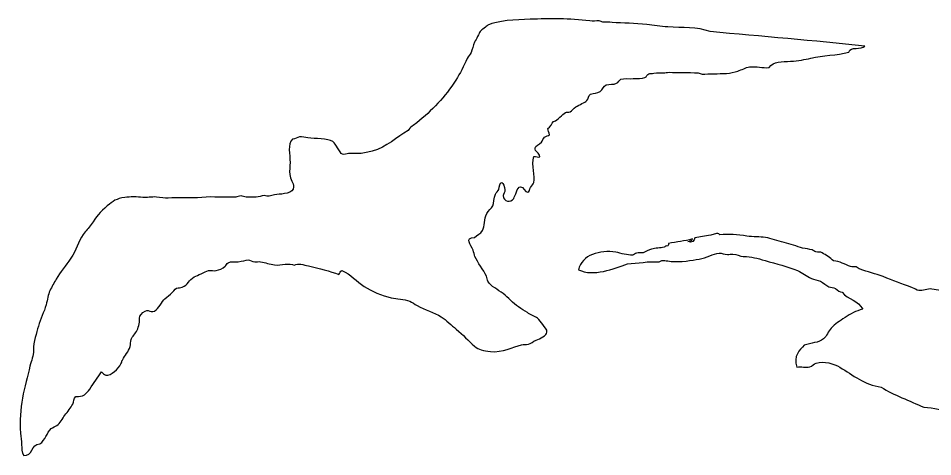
# Model space of a CAD drawing. Header units: centimetres. Extents: x -64 to 65, y -66 to 66.
# Drawn here: x 20.23 to 31.03, y 54.76 to 59.94 of the extents above; entities that cross this region are included whole.
import ezdxf

# ---------------------------------------------------------------- set-up
doc = ezdxf.new("R2010")
doc.units = ezdxf.units.CM
doc.header["$MEASUREMENT"] = 0
doc.layers.add('Layer 1', color=7, linetype='Continuous')

msp = doc.modelspace()

# ---------------------------------------------------------------- linework, layer by layer
at = {"layer": 'Layer 1'}
for points, knots in [([(30.22997, 59.60933), (30.191, 59.56104), (30.05685, 59.60883), (30.03979, 59.53837), (30.03979, 59.53837), (29.90004, 59.49926), (29.73356, 59.50284), (29.59323, 59.46736), (29.59323, 59.46736), (29.52042, 59.44897), (29.44734, 59.43648), (29.35341, 59.42979), (29.35341, 59.42979), (29.2516, 59.42259), (29.14862, 59.43286), (29.10116, 59.3546), (29.10116, 59.3546), (29.02147, 59.34965), (28.95228, 59.37455), (28.86968, 59.36293), (28.86968, 59.36293), (28.82012, 59.35602), (28.78007, 59.33025), (28.72908, 59.31284), (28.72908, 59.31284), (28.64603, 59.28456), (28.54855, 59.28257), (28.44785, 59.28363), (28.44785, 59.28363), (28.4012, 59.28408), (28.35212, 59.27556), (28.30725, 59.27945), (28.30725, 59.27945), (28.29233, 59.28072), (28.27727, 59.29077), (28.26177, 59.29199), (28.26177, 59.29199), (28.14281, 59.30093), (28.02484, 59.29715), (27.91858, 59.30032), (27.91858, 59.30032), (27.89524, 59.30098), (27.87241, 59.29132), (27.84831, 59.29199), (27.84831, 59.29199), (27.80195, 59.29318), (27.7838, 59.2971), (27.73663, 59.28781), (27.73663, 59.28781), (27.71784, 59.28413), (27.6903, 59.28818), (27.67874, 59.28363), (27.67874, 59.28363), (27.65874, 59.27567), (27.65265, 59.24611), (27.63326, 59.23767), (27.63326, 59.23767), (27.59786, 59.22227), (27.53806, 59.22897), (27.49271, 59.22513), (27.49271, 59.22513), (27.44794, 59.2214), (27.38846, 59.23182), (27.34788, 59.2168), (27.34788, 59.2168), (27.32917, 59.20987), (27.31594, 59.18016), (27.2983, 59.17089), (27.2983, 59.17089), (27.26033, 59.15083), (27.21334, 59.16274), (27.17426, 59.14996), (27.17426, 59.14996), (27.14412, 59.14012), (27.13066, 59.09101), (27.10393, 59.07482), (27.10393, 59.07482), (27.06797, 59.05291), (27.03583, 59.05072), (26.98815, 59.04143), (26.98815, 59.04143), (26.96447, 59.0237), (26.96659, 58.98735), (26.94685, 58.96624), (26.94685, 58.96624), (26.92134, 58.93912), (26.86073, 58.9206), (26.81453, 58.8911), (26.81453, 58.8911), (26.7913, 58.87626), (26.76741, 58.84107), (26.74833, 58.8326), (26.74833, 58.8326), (26.73089, 58.82485), (26.7092, 58.83056), (26.69457, 58.82427), (26.69457, 58.82427), (26.65025, 58.80493), (26.61112, 58.73212), (26.55402, 58.71987), (26.55402, 58.71987), (26.53177, 58.69077), (26.51722, 58.65396), (26.48372, 58.63634), (26.48372, 58.63634), (26.48581, 58.60647), (26.50534, 58.59414), (26.50436, 58.5612), (26.50436, 58.5612), (26.49314, 58.55115), (26.4634, 58.54585), (26.44647, 58.53194), (26.44647, 58.53194), (26.4347, 58.52228), (26.42218, 58.48916), (26.40924, 58.47349), (26.40924, 58.47349), (26.38535, 58.44454), (26.33852, 58.43065), (26.33484, 58.40666), (26.33484, 58.40666), (26.32767, 58.36041), (26.38844, 58.353), (26.39268, 58.30231), (26.39268, 58.30231), (26.36831, 58.28882), (26.34939, 58.31321), (26.31825, 58.30649), (26.31825, 58.30649), (26.29134, 58.19555), (26.34103, 58.07514), (26.31825, 57.99743), (26.31825, 57.99743), (26.31116, 57.97322), (26.29716, 57.96639), (26.28102, 57.93893), (26.28102, 57.93893), (26.26776, 57.91626), (26.2711, 57.88929), (26.24795, 57.88466), (26.24795, 57.88466), (26.20842, 57.87675), (26.20456, 57.95001), (26.16119, 57.94734), (26.16119, 57.94734), (26.12267, 57.94493), (26.10147, 57.83574), (26.08258, 57.80949), (26.08258, 57.80949), (26.04453, 57.75671), (25.96362, 57.77065), (25.95854, 57.84288), (25.95854, 57.84288), (25.95743, 57.85865), (25.97889, 57.89077), (25.9792, 57.90971), (25.9792, 57.90971), (25.97981, 57.94376), (25.95539, 57.99641), (25.94197, 57.99742), (25.94197, 57.99742), (25.9125, 57.99962), (25.91895, 57.94749), (25.9048, 57.91389), (25.9048, 57.91389), (25.89784, 57.89746), (25.87757, 57.88214), (25.86755, 57.85962), (25.86755, 57.85962), (25.84723, 57.8139), (25.84771, 57.75307), (25.8345, 57.7218), (25.8345, 57.7218), (25.82109, 57.69), (25.78468, 57.66727), (25.7642, 57.62991), (25.7642, 57.62991), (25.73097, 57.56927), (25.74081, 57.48177), (25.71454, 57.42944), (25.71454, 57.42944), (25.69568, 57.39166), (25.6453, 57.38023), (25.6195, 57.35012), (25.6195, 57.35012), (25.49573, 57.34668), (25.57822, 57.2618), (25.60294, 57.19973), (25.60294, 57.19973), (25.61178, 57.17748), (25.61733, 57.13856), (25.62358, 57.12459), (25.62358, 57.12459), (25.65811, 57.04752), (25.72285, 56.97092), (25.76008, 56.89067), (25.76008, 56.89067), (25.76868, 56.87218), (25.76738, 56.84897), (25.77662, 56.83225), (25.77662, 56.83225), (25.81313, 56.76573), (25.8955, 56.7348), (25.95855, 56.68609), (25.95855, 56.68609), (26.01864, 56.63963), (26.07132, 56.57272), (26.1405, 56.52742), (26.1405, 56.52742), (26.17468, 56.50501), (26.20974, 56.48337), (26.24385, 56.46059), (26.24385, 56.46059), (26.28362, 56.43405), (26.33026, 56.42154), (26.36373, 56.39376), (26.36373, 56.39376), (26.38328, 56.37757), (26.40289, 56.34772), (26.42583, 56.31862), (26.42583, 56.31862), (26.44697, 56.29163), (26.47859, 56.25954), (26.47541, 56.23091), (26.47541, 56.23091), (26.47102, 56.1912), (26.39651, 56.15402), (26.34719, 56.13487), (26.34719, 56.13487), (26.31171, 56.12109), (26.28403, 56.09476), (26.25623, 56.08894), (26.25623, 56.08894), (26.22607, 56.08264), (26.20016, 56.08762), (26.17352, 56.08061), (26.17352, 56.08061), (26.07629, 56.05495), (25.94815, 55.98658), (25.80966, 56.00123), (25.80966, 56.00123), (25.72264, 56.01046), (25.66753, 56.02062), (25.61948, 56.06391), (25.61948, 56.06391), (25.54733, 56.12889), (25.48391, 56.19911), (25.4044, 56.26433), (25.4044, 56.26433), (25.34479, 56.31333), (25.28838, 56.37252), (25.22663, 56.41054), (25.22663, 56.41054), (25.14397, 56.46139), (25.0328, 56.49682), (24.9413, 56.54418), (24.9413, 56.54418), (24.91132, 56.55966), (24.88373, 56.58268), (24.85446, 56.59429), (24.85446, 56.59429), (24.7817, 56.62316), (24.70359, 56.61977), (24.63531, 56.63601), (24.63531, 56.63601), (24.52892, 56.66138), (24.40002, 56.71417), (24.31694, 56.7697), (24.31694, 56.7697), (24.22801, 56.82907), (24.15673, 56.91234), (24.0523, 56.95766), (24.0523, 56.95766), (24.02764, 56.9547), (24.03193, 56.9225), (24.0151, 56.91168), (24.0151, 56.91168), (23.91556, 56.9488), (23.77901, 56.9855), (23.65953, 57.01193), (23.65953, 57.01193), (23.59767, 57.02556), (23.53637, 57.05037), (23.48991, 57.02026), (23.48991, 57.02026), (23.43707, 57.05339), (23.3346, 57.01642), (23.25843, 57.02444), (23.25843, 57.02444), (23.20147, 57.03037), (23.14754, 57.05532), (23.09301, 57.06201), (23.09301, 57.06201), (23.07002, 57.06484), (23.04523, 57.05981), (23.02274, 57.06201), (23.02274, 57.06201), (22.9943, 57.06479), (22.96929, 57.08095), (22.94413, 57.08289), (22.94413, 57.08289), (22.91762, 57.08493), (22.87388, 57.06535), (22.82835, 57.06201), (22.82835, 57.06201), (22.78194, 57.0586), (22.74218, 57.07138), (22.70844, 57.04947), (22.70844, 57.04947), (22.69368, 57.03992), (22.68534, 57.01629), (22.67537, 57.00772), (22.67537, 57.00772), (22.64539, 56.98179), (22.59893, 56.96393), (22.56787, 56.95763), (22.56787, 56.95763), (22.53974, 56.95181), (22.51196, 56.96311), (22.47691, 56.95763), (22.47691, 56.95763), (22.45418, 56.95401), (22.41841, 56.93329), (22.39007, 56.92001), (22.39007, 56.92001), (22.36152, 56.90662), (22.32885, 56.89453), (22.30736, 56.88247), (22.30736, 56.88247), (22.24931, 56.84966), (22.23023, 56.78574), (22.16681, 56.76134), (22.16681, 56.76134), (22.14652, 56.75353), (22.12334, 56.75809), (22.10058, 56.74883), (22.10058, 56.74883), (22.07851, 56.73975), (22.05378, 56.70345), (22.02615, 56.67782), (22.02615, 56.67782), (22.00123, 56.65475), (21.96223, 56.62871), (21.94754, 56.61099), (21.94754, 56.61099), (21.9119, 56.56786), (21.87737, 56.48235), (21.81935, 56.47319), (21.81935, 56.47319), (21.79506, 56.46933), (21.76979, 56.48774), (21.74913, 56.4857), (21.74913, 56.4857), (21.72561, 56.4834), (21.67518, 56.44342), (21.66639, 56.41892), (21.66639, 56.41892), (21.65663, 56.39175), (21.6647, 56.35224), (21.65811, 56.32703), (21.65811, 56.32703), (21.65205, 56.30369), (21.64459, 56.27358), (21.63334, 56.25184), (21.63334, 56.25184), (21.61265, 56.21191), (21.57579, 56.17786), (21.56301, 56.14325), (21.56301, 56.14325), (21.55311, 56.11661), (21.55838, 56.08536), (21.5506, 56.05977), (21.5506, 56.05977), (21.53308, 56.00214), (21.49009, 55.95531), (21.45964, 55.90102), (21.45964, 55.90102), (21.45168, 55.88684), (21.45054, 55.86866), (21.44305, 55.85509), (21.44305, 55.85509), (21.41297, 55.80024), (21.32642, 55.71005), (21.26528, 55.72148), (21.26528, 55.72148), (21.23501, 55.72712), (21.2376, 55.74804), (21.21152, 55.7632), (21.21152, 55.7632), (21.17239, 55.69692), (21.12122, 55.62731), (21.07507, 55.55854), (21.07507, 55.55854), (21.03784, 55.50311), (20.9949, 55.45964), (20.90965, 55.47088), (20.90965, 55.47088), (20.88499, 55.44683), (20.88756, 55.40854), (20.87248, 55.37899), (20.87248, 55.37899), (20.85182, 55.33859), (20.81234, 55.29144), (20.78152, 55.24953), (20.78152, 55.24953), (20.74982, 55.20643), (20.72159, 55.15555), (20.68635, 55.12843), (20.68635, 55.12843), (20.66637, 55.113), (20.63886, 55.10729), (20.62023, 55.09086), (20.62023, 55.09086), (20.56422, 55.04136), (20.55064, 54.95156), (20.48378, 54.91126), (20.48378, 54.91126), (20.37869, 54.91015), (20.40059, 54.75867), (20.29357, 54.77346), (20.29357, 54.77346), (20.2656, 54.80905), (20.27142, 54.85908), (20.26875, 54.89874), (20.26875, 54.89874), (20.26563, 54.94626), (20.26042, 54.99201), (20.25639, 55.03654), (20.25639, 55.03654), (20.22991, 55.32803), (20.30732, 55.58902), (20.36802, 55.83003), (20.36802, 55.83003), (20.38561, 55.89991), (20.40898, 55.94571), (20.40937, 56.01794), (20.40937, 56.01794), (20.4099, 56.12065), (20.44467, 56.21709), (20.46723, 56.30197), (20.46723, 56.30197), (20.49035, 56.38867), (20.5356, 56.46657), (20.55819, 56.55253), (20.55819, 56.55253), (20.57504, 56.61674), (20.58113, 56.6703), (20.60367, 56.71956), (20.60367, 56.71956), (20.62547, 56.76734), (20.65053, 56.81092), (20.67812, 56.85738), (20.67812, 56.85738), (20.7277, 56.94086), (20.78911, 57.01243), (20.85177, 57.10376), (20.85177, 57.10376), (20.91434, 57.19512), (20.93832, 57.30072), (20.99652, 57.38361), (20.99652, 57.38361), (21.02539, 57.4247), (21.06391, 57.4582), (21.09161, 57.50053), (21.09161, 57.50053), (21.1508, 57.59104), (21.19453, 57.65015), (21.28179, 57.72188), (21.28179, 57.72188), (21.3496, 57.77757), (21.38664, 57.80824), (21.48851, 57.82208), (21.48851, 57.82208), (21.54791, 57.8302), (21.63784, 57.82851), (21.69944, 57.82208), (21.69944, 57.82208), (21.74659, 57.81719), (21.8049, 57.8302), (21.8607, 57.82631), (21.8607, 57.82631), (21.91272, 57.82263), (21.96288, 57.81012), (22.0013, 57.81374), (22.0013, 57.81374), (22.11441, 57.82451), (22.26448, 57.80879), (22.39828, 57.82207), (22.39828, 57.82207), (22.53499, 57.83575), (22.67289, 57.81588), (22.79934, 57.8263), (22.79934, 57.8263), (22.81712, 57.82773), (22.8358, 57.8385), (22.86136, 57.83884), (22.86136, 57.83884), (22.88097, 57.83905), (22.90332, 57.82863), (22.92343, 57.8263), (22.92343, 57.8263), (22.96018, 57.82207), (23.00206, 57.82471), (23.03921, 57.8263), (23.03921, 57.8263), (23.07271, 57.82768), (23.10194, 57.83998), (23.1343, 57.84294), (23.1343, 57.84294), (23.14573, 57.84405), (23.15642, 57.83474), (23.16735, 57.83463), (23.16735, 57.83463), (23.2022, 57.83413), (23.2471, 57.85162), (23.28318, 57.85551), (23.28318, 57.85551), (23.3521, 57.86287), (23.48106, 57.86638), (23.48162, 57.9474), (23.48162, 57.9474), (23.48196, 57.99206), (23.44286, 58.03291), (23.43614, 58.09356), (23.43614, 58.09356), (23.43143, 58.13624), (23.44053, 58.18667), (23.44032, 58.23554), (23.44032, 58.23554), (23.43987, 58.32436), (23.40735, 58.45469), (23.46921, 58.51116), (23.46921, 58.51116), (23.5058, 58.50791), (23.52541, 58.5327), (23.55192, 58.53622), (23.55192, 58.53622), (23.58454, 58.54061), (23.61828, 58.52699), (23.65117, 58.52371), (23.65117, 58.52371), (23.73385, 58.51545), (23.88829, 58.51831), (23.94478, 58.48196), (23.94478, 58.48196), (23.96542, 58.46868), (23.98476, 58.43428), (24.00264, 58.40677), (24.00264, 58.40677), (24.02256, 58.37634), (24.03881, 58.33758), (24.06053, 58.33163), (24.06053, 58.33163), (24.07805, 58.32684), (24.11286, 58.33862), (24.13083, 58.33996), (24.13083, 58.33996), (24.17581, 58.34343), (24.22656, 58.33573), (24.26323, 58.33996), (24.26323, 58.33996), (24.31276, 58.34568), (24.36586, 58.35684), (24.41206, 58.36917), (24.41206, 58.36917), (24.58052, 58.41426), (24.70294, 58.53472), (24.83381, 58.6114), (24.83381, 58.6114), (24.85942, 58.65204), (24.90207, 58.67527), (24.93718, 58.70329), (24.93718, 58.70329), (25.11371, 58.84423), (25.27365, 59.01272), (25.40031, 59.20859), (25.40031, 59.20859), (25.45111, 59.28717), (25.48797, 59.37007), (25.5326, 59.46333), (25.5326, 59.46333), (25.54437, 59.48794), (25.56623, 59.50881), (25.57811, 59.53434), (25.57811, 59.53434), (25.59523, 59.57114), (25.60258, 59.61623), (25.61946, 59.65544), (25.61946, 59.65544), (25.62816, 59.67571), (25.64634, 59.69843), (25.65666, 59.72222), (25.65666, 59.72222), (25.68148, 59.77985), (25.68627, 59.78752), (25.73521, 59.82244), (25.73521, 59.82244), (25.75291, 59.83509), (25.76394, 59.84951), (25.77656, 59.85591), (25.77656, 59.85591), (25.88853, 59.91232), (26.10782, 59.92158), (26.27683, 59.92687), (26.27683, 59.92687), (26.5071, 59.93407), (26.74078, 59.9379), (26.97983, 59.90599), (26.97983, 59.90599), (27.01653, 59.9011), (27.05497, 59.90961), (27.09148, 59.90599), (27.09148, 59.90599), (27.10616, 59.90456), (27.12159, 59.89456), (27.13696, 59.89348), (27.13696, 59.89348), (27.17167, 59.89089), (27.20766, 59.89237), (27.24446, 59.8893), (27.24446, 59.8893), (27.37585, 59.87821), (27.51637, 59.8816), (27.65388, 59.86427), (27.65388, 59.86427), (27.73654, 59.85379), (27.81959, 59.8413), (27.90193, 59.83506), (27.90193, 59.83506), (28.07402, 59.82188), (28.24904, 59.83792), (28.40228, 59.78074), (28.40228, 59.78074), (29.01143, 59.72334), (29.62907, 59.67473), (30.22997, 59.60933)], [0, 0, 0, 0, 0.00625, 0.00625, 0.00625, 0.00625, 0.0125, 0.0125, 0.0125, 0.0125, 0.01875, 0.01875, 0.01875, 0.01875, 0.025, 0.025, 0.025, 0.025, 0.03125, 0.03125, 0.03125, 0.03125, 0.0375, 0.0375, 0.0375, 0.0375, 0.04375, 0.04375, 0.04375, 0.04375, 0.05, 0.05, 0.05, 0.05, 0.05625, 0.05625, 0.05625, 0.05625, 0.0625, 0.0625, 0.0625, 0.0625, 0.06875, 0.06875, 0.06875, 0.06875, 0.075, 0.075, 0.075, 0.075, 0.08125, 0.08125, 0.08125, 0.08125, 0.0875, 0.0875, 0.0875, 0.0875, 0.09375, 0.09375, 0.09375, 0.09375, 0.1, 0.1, 0.1, 0.1, 0.10625, 0.10625, 0.10625, 0.10625, 0.1125, 0.1125, 0.1125, 0.1125, 0.11875, 0.11875, 0.11875, 0.11875, 0.125, 0.125, 0.125, 0.125, 0.13125, 0.13125, 0.13125, 0.13125, 0.1375, 0.1375, 0.1375, 0.1375, 0.14375, 0.14375, 0.14375, 0.14375, 0.15, 0.15, 0.15, 0.15, 0.15625, 0.15625, 0.15625, 0.15625, 0.1625, 0.1625, 0.1625, 0.1625, 0.16875, 0.16875, 0.16875, 0.16875, 0.175, 0.175, 0.175, 0.175, 0.18125, 0.18125, 0.18125, 0.18125, 0.1875, 0.1875, 0.1875, 0.1875, 0.19375, 0.19375, 0.19375, 0.19375, 0.2, 0.2, 0.2, 0.2, 0.20625, 0.20625, 0.20625, 0.20625, 0.2125, 0.2125, 0.2125, 0.2125, 0.21875, 0.21875, 0.21875, 0.21875, 0.225, 0.225, 0.225, 0.225, 0.23125, 0.23125, 0.23125, 0.23125, 0.2375, 0.2375, 0.2375, 0.2375, 0.24375, 0.24375, 0.24375, 0.24375, 0.25, 0.25, 0.25, 0.25, 0.25625, 0.25625, 0.25625, 0.25625, 0.2625, 0.2625, 0.2625, 0.2625, 0.26875, 0.26875, 0.26875, 0.26875, 0.275, 0.275, 0.275, 0.275, 0.28125, 0.28125, 0.28125, 0.28125, 0.2875, 0.2875, 0.2875, 0.2875, 0.29375, 0.29375, 0.29375, 0.29375, 0.3, 0.3, 0.3, 0.3, 0.30625, 0.30625, 0.30625, 0.30625, 0.3125, 0.3125, 0.3125, 0.3125, 0.31875, 0.31875, 0.31875, 0.31875, 0.325, 0.325, 0.325, 0.325, 0.33125, 0.33125, 0.33125, 0.33125, 0.3375, 0.3375, 0.3375, 0.3375, 0.34375, 0.34375, 0.34375, 0.34375, 0.35, 0.35, 0.35, 0.35, 0.35625, 0.35625, 0.35625, 0.35625, 0.3625, 0.3625, 0.3625, 0.3625, 0.36875, 0.36875, 0.36875, 0.36875, 0.375, 0.375, 0.375, 0.375, 0.38125, 0.38125, 0.38125, 0.38125, 0.3875, 0.3875, 0.3875, 0.3875, 0.39375, 0.39375, 0.39375, 0.39375, 0.4, 0.4, 0.4, 0.4, 0.40625, 0.40625, 0.40625, 0.40625, 0.4125, 0.4125, 0.4125, 0.4125, 0.41875, 0.41875, 0.41875, 0.41875, 0.425, 0.425, 0.425, 0.425, 0.43125, 0.43125, 0.43125, 0.43125, 0.4375, 0.4375, 0.4375, 0.4375, 0.44375, 0.44375, 0.44375, 0.44375, 0.45, 0.45, 0.45, 0.45, 0.45625, 0.45625, 0.45625, 0.45625, 0.4625, 0.4625, 0.4625, 0.4625, 0.46875, 0.46875, 0.46875, 0.46875, 0.475, 0.475, 0.475, 0.475, 0.48125, 0.48125, 0.48125, 0.48125, 0.4875, 0.4875, 0.4875, 0.4875, 0.49375, 0.49375, 0.49375, 0.49375, 0.5, 0.5, 0.5, 0.5, 0.50625, 0.50625, 0.50625, 0.50625, 0.5125, 0.5125, 0.5125, 0.5125, 0.51875, 0.51875, 0.51875, 0.51875, 0.525, 0.525, 0.525, 0.525, 0.53125, 0.53125, 0.53125, 0.53125, 0.5375, 0.5375, 0.5375, 0.5375, 0.54375, 0.54375, 0.54375, 0.54375, 0.55, 0.55, 0.55, 0.55, 0.55625, 0.55625, 0.55625, 0.55625, 0.5625, 0.5625, 0.5625, 0.5625, 0.56875, 0.56875, 0.56875, 0.56875, 0.575, 0.575, 0.575, 0.575, 0.58125, 0.58125, 0.58125, 0.58125, 0.5875, 0.5875, 0.5875, 0.5875, 0.59375, 0.59375, 0.59375, 0.59375, 0.6, 0.6, 0.6, 0.6, 0.60625, 0.60625, 0.60625, 0.60625, 0.6125, 0.6125, 0.6125, 0.6125, 0.61875, 0.61875, 0.61875, 0.61875, 0.625, 0.625, 0.625, 0.625, 0.63125, 0.63125, 0.63125, 0.63125, 0.6375, 0.6375, 0.6375, 0.6375, 0.64375, 0.64375, 0.64375, 0.64375, 0.65, 0.65, 0.65, 0.65, 0.65625, 0.65625, 0.65625, 0.65625, 0.6625, 0.6625, 0.6625, 0.6625, 0.66875, 0.66875, 0.66875, 0.66875, 0.675, 0.675, 0.675, 0.675, 0.68125, 0.68125, 0.68125, 0.68125, 0.6875, 0.6875, 0.6875, 0.6875, 0.69375, 0.69375, 0.69375, 0.69375, 0.7, 0.7, 0.7, 0.7, 0.70625, 0.70625, 0.70625, 0.70625, 0.7125, 0.7125, 0.7125, 0.7125, 0.71875, 0.71875, 0.71875, 0.71875, 0.725, 0.725, 0.725, 0.725, 0.73125, 0.73125, 0.73125, 0.73125, 0.7375, 0.7375, 0.7375, 0.7375, 0.74375, 0.74375, 0.74375, 0.74375, 0.75, 0.75, 0.75, 0.75, 0.75625, 0.75625, 0.75625, 0.75625, 0.7625, 0.7625, 0.7625, 0.7625, 0.76875, 0.76875, 0.76875, 0.76875, 0.775, 0.775, 0.775, 0.775, 0.78125, 0.78125, 0.78125, 0.78125, 0.7875, 0.7875, 0.7875, 0.7875, 0.79375, 0.79375, 0.79375, 0.79375, 0.8, 0.8, 0.8, 0.8, 0.80625, 0.80625, 0.80625, 0.80625, 0.8125, 0.8125, 0.8125, 0.8125, 0.81875, 0.81875, 0.81875, 0.81875, 0.825, 0.825, 0.825, 0.825, 0.83125, 0.83125, 0.83125, 0.83125, 0.8375, 0.8375, 0.8375, 0.8375, 0.84375, 0.84375, 0.84375, 0.84375, 0.85, 0.85, 0.85, 0.85, 0.85625, 0.85625, 0.85625, 0.85625, 0.8625, 0.8625, 0.8625, 0.8625, 0.86875, 0.86875, 0.86875, 0.86875, 0.875, 0.875, 0.875, 0.875, 0.88125, 0.88125, 0.88125, 0.88125, 0.8875, 0.8875, 0.8875, 0.8875, 0.89375, 0.89375, 0.89375, 0.89375, 0.9, 0.9, 0.9, 0.9, 0.90625, 0.90625, 0.90625, 0.90625, 0.9125, 0.9125, 0.9125, 0.9125, 0.91875, 0.91875, 0.91875, 0.91875, 0.925, 0.925, 0.925, 0.925, 0.93125, 0.93125, 0.93125, 0.93125, 0.9375, 0.9375, 0.9375, 0.9375, 0.94375, 0.94375, 0.94375, 0.94375, 0.95, 0.95, 0.95, 0.95, 0.95625, 0.95625, 0.95625, 0.95625, 0.9625, 0.9625, 0.9625, 0.9625, 0.96875, 0.96875, 0.96875, 0.96875, 0.975, 0.975, 0.975, 0.975, 0.98125, 0.98125, 0.98125, 0.98125, 0.9875, 0.9875, 0.9875, 0.9875, 1, 1, 1, 1]), ([(33.51855, 57.90793), (33.50908, 57.89049), (33.49016, 57.87184), (33.50458, 57.84271), (33.50458, 57.84271), (33.46902, 57.8502), (33.46164, 57.83752), (33.43899, 57.82099), (33.43899, 57.82099), (33.45672, 57.78675), (33.43222, 57.75805), (33.44838, 57.71227), (33.44838, 57.71227), (33.42137, 57.73156), (33.41211, 57.77146), (33.40626, 57.81548), (33.40626, 57.81548), (33.35318, 57.78497), (33.32998, 57.67972), (33.3548, 57.59259), (33.3548, 57.59259), (33.30831, 57.59659), (33.33223, 57.68231), (33.28934, 57.69043), (33.28934, 57.69043), (33.2673, 57.67077), (33.25854, 57.63571), (33.26124, 57.58722), (33.26124, 57.58722), (33.23229, 57.59688), (33.226, 57.5588), (33.20517, 57.57635), (33.20517, 57.57635), (33.20197, 57.5219), (33.20755, 57.45914), (33.19578, 57.42416), (33.19578, 57.42416), (33.17752, 57.43318), (33.1839, 57.46398), (33.1911, 57.47853), (33.1911, 57.47853), (33.16454, 57.48591), (33.15009, 57.48665), (33.15842, 57.51115), (33.15842, 57.51115), (33.14149, 57.50165), (33.13265, 57.48308), (33.12561, 57.46215), (33.12561, 57.46215), (33.12828, 57.44122), (33.14371, 57.46919), (33.13969, 57.4404), (33.13969, 57.4404), (33.11728, 57.43328), (33.11879, 57.33936), (33.10225, 57.29909), (33.10225, 57.29909), (33.07338, 57.31086), (33.08698, 57.34825), (33.06013, 57.35344), (33.06013, 57.35344), (32.99853, 57.36543), (33.02158, 57.2239), (32.97131, 57.20673), (32.97131, 57.20673), (32.98099, 57.18937), (32.98128, 57.16553), (32.97131, 57.14688), (32.97131, 57.14688), (32.95562, 57.13685), (32.95313, 57.18167), (32.94795, 57.20125), (32.94795, 57.20125), (32.90747, 57.17757), (32.89347, 57.12312), (32.89175, 57.05443), (32.89175, 57.05443), (32.86077, 57.03678), (32.86069, 56.97064), (32.85907, 56.93484), (32.85907, 56.93484), (32.83317, 56.95201), (32.84079, 57.00794), (32.83097, 57.04356), (32.83097, 57.04356), (32.80404, 57.02583), (32.80732, 56.98263), (32.79821, 56.95659), (32.79821, 56.95659), (32.77667, 56.89529), (32.74294, 56.85629), (32.74675, 56.77726), (32.74675, 56.77726), (32.7296, 56.78258), (32.72841, 56.80668), (32.71407, 56.81528), (32.71407, 56.81528), (32.68348, 56.77289), (32.66893, 56.69132), (32.67195, 56.64134), (32.67195, 56.64134), (32.64359, 56.6438), (32.65721, 56.7019), (32.63914, 56.70108), (32.63914, 56.70108), (32.6198, 56.7019), (32.63432, 56.66324), (32.62983, 56.64671), (32.62983, 56.64671), (32.59924, 56.62179), (32.55958, 56.56871), (32.59236, 56.51627), (32.59236, 56.51627), (32.57392, 56.49389), (32.57019, 56.4379), (32.57842, 56.40755), (32.57842, 56.40755), (32.58855, 56.36982), (32.62663, 56.37083), (32.62983, 56.33693), (32.62983, 56.33693), (32.59189, 56.33831), (32.58673, 56.3509), (32.55503, 56.36405), (32.55503, 56.36405), (32.54275, 56.3097), (32.6103, 56.26557), (32.60644, 56.21186), (32.60644, 56.21186), (32.60371, 56.17384), (32.5645, 56.15458), (32.54093, 56.12489), (32.54093, 56.12489), (32.55546, 56.10735), (32.57657, 56.09729), (32.60644, 56.09766), (32.60644, 56.09766), (32.71635, 55.99161), (32.84816, 55.91121), (32.96191, 55.80953), (32.96191, 55.80953), (33.02134, 55.7994), (33.09529, 55.74465), (33.15844, 55.70629), (33.15844, 55.70629), (33.20932, 55.69084), (33.25919, 55.66163), (33.30804, 55.63557), (33.30804, 55.63557), (33.35678, 55.60972), (33.41139, 55.59281), (33.45311, 55.56498), (33.45311, 55.56498), (33.46607, 55.5562), (33.48629, 55.54186), (33.48584, 55.51601), (33.48584, 55.51601), (33.41329, 55.51948), (33.35064, 55.57959), (33.28002, 55.5921), (33.28002, 55.5921), (33.25809, 55.59602), (33.23544, 55.5881), (33.21448, 55.5921), (33.21448, 55.5921), (33.17649, 55.59959), (33.12669, 55.6356), (33.07417, 55.5976), (33.07417, 55.5976), (33.07473, 55.56561), (33.11613, 55.58106), (33.12558, 55.5595), (33.12558, 55.5595), (33.12971, 55.54609), (33.13473, 55.51738), (33.12558, 55.50515), (33.12558, 55.50515), (33.20707, 55.52031), (33.25258, 55.45591), (33.2987, 55.41268), (33.2987, 55.41268), (33.28904, 55.3618), (33.22237, 55.38363), (33.19109, 55.39643), (33.19109, 55.39643), (33.12632, 55.37267), (32.94929, 55.36325), (32.84972, 55.36383), (32.84972, 55.36383), (32.80506, 55.36399), (32.7537, 55.38291), (32.70938, 55.38018), (32.70938, 55.38018), (32.66607, 55.37743), (32.62752, 55.35322), (32.59701, 55.35843), (32.59701, 55.35843), (32.55317, 55.36584), (32.48345, 55.45307), (32.4099, 55.45627), (32.4099, 55.45627), (32.31674, 55.46027), (32.23554, 55.3934), (32.16206, 55.35843), (32.16206, 55.35843), (31.98048, 55.27173), (31.67988, 55.26598), (31.45107, 55.27686), (31.45107, 55.27686), (31.42641, 55.27805), (31.40249, 55.29094), (31.37625, 55.29313), (31.37625, 55.29313), (31.3358, 55.2966), (31.29201, 55.28829), (31.25002, 55.29313), (31.25002, 55.29313), (31.1485, 55.3049), (31.04841, 55.34102), (30.92728, 55.3421), (30.92728, 55.3421), (30.758, 55.42087), (30.57655, 55.48542), (30.42206, 55.58128), (30.42206, 55.58128), (30.22794, 55.60758), (30.08834, 55.72434), (29.93568, 55.81504), (29.93568, 55.81504), (29.86456, 55.85724), (29.75105, 55.89169), (29.65496, 55.86401), (29.65496, 55.86401), (29.62967, 55.85671), (29.60718, 55.82901), (29.58016, 55.82043), (29.58016, 55.82043), (29.53023, 55.80482), (29.48306, 55.82882), (29.42575, 55.81503), (29.42575, 55.81503), (29.38265, 55.94666), (29.46123, 56.02138), (29.51465, 56.07594), (29.51465, 56.07594), (29.59463, 56.10719), (29.6839, 56.10031), (29.74386, 56.15211), (29.74386, 56.15211), (29.78188, 56.18481), (29.79363, 56.23588), (29.83271, 56.2771), (29.83271, 56.2771), (29.88272, 56.3297), (29.92883, 56.35666), (29.99643, 56.40217), (29.99643, 56.40217), (30.06329, 56.44712), (30.12354, 56.48255), (30.20693, 56.50001), (30.20693, 56.50001), (30.15565, 56.6018), (30.03141, 56.6186), (29.96365, 56.70109), (29.96365, 56.70109), (29.93058, 56.69818), (29.91259, 56.72959), (29.88417, 56.74467), (29.88417, 56.74467), (29.86052, 56.75721), (29.82993, 56.75528), (29.80472, 56.76642), (29.80472, 56.76642), (29.77046, 56.7814), (29.74193, 56.81529), (29.7064, 56.83153), (29.7064, 56.83153), (29.6733, 56.84688), (29.63396, 56.84825), (29.59887, 56.86423), (29.59887, 56.86423), (29.54389, 56.88915), (29.49428, 56.93374), (29.43515, 56.9566), (29.43515, 56.9566), (29.31543, 57.00293), (29.18747, 57.03844), (29.05156, 57.07619), (29.05156, 57.07619), (28.95763, 57.10233), (28.89577, 57.12194), (28.79428, 57.12516), (28.79428, 57.12516), (28.75597, 57.12635), (28.71591, 57.14889), (28.67268, 57.15228), (28.67268, 57.15228), (28.65106, 57.154), (28.62876, 57.14543), (28.6072, 57.14688), (28.6072, 57.14688), (28.57376, 57.14916), (28.54113, 57.16633), (28.50899, 57.16315), (28.50899, 57.16315), (28.43856, 57.1563), (28.35998, 57.10724), (28.27512, 57.09253), (28.27512, 57.09253), (28.18545, 57.077), (28.05657, 57.05734), (27.94301, 57.0653), (27.94301, 57.0653), (27.89012, 57.06903), (27.83842, 57.09369), (27.80267, 57.0599), (27.80267, 57.0599), (27.68236, 57.07241), (27.53645, 57.0399), (27.4285, 57.03815), (27.4285, 57.03815), (27.2647, 56.98261), (27.02247, 56.87802), (26.84845, 56.96745), (26.84845, 56.96745), (26.88438, 57.14176), (27.10576, 57.20653), (27.28816, 57.17412), (27.28816, 57.17412), (27.34917, 57.16325), (27.42738, 57.13401), (27.48459, 57.14139), (27.48459, 57.14139), (27.50174, 57.14369), (27.51555, 57.15912), (27.53137, 57.16314), (27.53137, 57.16314), (27.55658, 57.16965), (27.58582, 57.16168), (27.61082, 57.16862), (27.61082, 57.16862), (27.64537, 57.17812), (27.67691, 57.20471), (27.70911, 57.21212), (27.70911, 57.21212), (27.75957, 57.22371), (27.81201, 57.22154), (27.85876, 57.2339), (27.85876, 57.2339), (27.87157, 57.23726), (27.87987, 57.2589), (27.89623, 57.24475), (27.89623, 57.24475), (27.90626, 57.24933), (27.91279, 57.25819), (27.9102, 57.27737), (27.9102, 57.27737), (28.01135, 57.29867), (28.09866, 57.30396), (28.19547, 57.33174), (28.19547, 57.33174), (28.18764, 57.30835), (28.16131, 57.30634), (28.1394, 57.29912), (28.1394, 57.29912), (28.18541, 57.27819), (28.22063, 57.30928), (28.22364, 57.34262), (28.22364, 57.34262), (28.28367, 57.35953), (28.33675, 57.36225), (28.41073, 57.37524), (28.41073, 57.37524), (28.44801, 57.38183), (28.48418, 57.41469), (28.51834, 57.38072), (28.51834, 57.38072), (28.61637, 57.39241), (28.72726, 57.38136), (28.83637, 57.36437), (28.83637, 57.36437), (28.91209, 57.3526), (28.98827, 57.35879), (29.05627, 57.3481), (29.05627, 57.3481), (29.12681, 57.33696), (29.19941, 57.30553), (29.27609, 57.28825), (29.27609, 57.28825), (29.35078, 57.27145), (29.4251, 57.24351), (29.49588, 57.22303), (29.49588, 57.22303), (29.53234, 57.21253), (29.57282, 57.21308), (29.60817, 57.20128), (29.60817, 57.20128), (29.6223, 57.19662), (29.63656, 57.183), (29.65029, 57.17953), (29.65029, 57.17953), (29.6763, 57.17294), (29.70728, 57.18035), (29.72509, 57.16866), (29.72509, 57.16866), (29.77361, 57.13678), (29.82338, 57.11376), (29.86077, 57.07082), (29.86077, 57.07082), (29.93358, 57.07429), (29.99386, 57.02441), (30.06193, 57.0056), (30.06193, 57.0056), (30.08222, 56.99994), (30.10625, 57.00634), (30.12736, 57.0001), (30.12736, 57.0001), (30.14392, 56.99536), (30.15723, 56.97891), (30.17422, 56.97298), (30.17422, 56.97298), (30.26087, 56.94266), (30.3552, 56.91927), (30.44547, 56.88598), (30.44547, 56.88598), (30.56789, 56.84087), (30.6623, 56.8002), (30.7916, 56.75543), (30.7916, 56.75543), (30.81824, 56.7463), (30.84475, 56.72519), (30.8664, 56.72281), (30.8664, 56.72281), (30.91556, 56.71752), (30.96737, 56.74511), (31.02081, 56.73916), (31.02081, 56.73916), (31.09511, 56.73093), (31.15636, 56.71249), (31.21721, 56.70654), (31.21721, 56.70654), (31.23922, 56.71548), (31.25827, 56.72773), (31.27804, 56.73916), (31.27804, 56.73916), (31.47743, 56.94059), (31.64814, 57.17519), (31.82065, 57.40779), (31.82065, 57.40779), (31.86193, 57.48844), (31.90788, 57.56366), (31.96096, 57.63068), (31.96096, 57.63068), (32.08497, 57.84901), (32.21612, 58.05907), (32.32116, 58.29931), (32.32116, 58.29931), (32.37929, 58.38006), (32.42009, 58.49902), (32.48486, 58.57117), (32.48486, 58.57117), (32.49753, 58.58525), (32.51941, 58.60726), (32.54098, 58.60369), (32.54098, 58.60369), (32.54625, 58.62652), (32.56053, 58.63896), (32.56905, 58.65814), (32.56905, 58.65814), (32.61355, 58.65174), (32.61818, 58.69166), (32.66258, 58.68529), (32.66258, 58.68529), (32.85342, 58.80377), (33.07718, 58.89823), (33.31753, 58.92995), (33.31753, 58.92995), (33.33407, 58.92704), (33.32896, 58.94924), (33.34555, 58.9462), (33.34555, 58.9462), (33.55058, 59.02169), (33.78944, 59.10471), (34.01436, 59.16374), (34.01436, 59.16374), (34.10688, 59.18795), (34.20256, 59.19845), (34.29511, 59.22348), (34.29511, 59.22348), (34.47196, 59.27134), (34.63073, 59.32654), (34.81893, 59.35942), (34.81893, 59.35942), (34.86497, 59.36746), (34.91235, 59.38482), (34.95924, 59.39744), (34.95924, 59.39744), (35.15823, 59.45112), (35.3762, 59.50523), (35.58601, 59.5605), (35.58601, 59.5605), (35.99596, 59.66856), (36.41619, 59.7963), (36.85355, 59.85951), (36.85355, 59.85951), (36.91258, 59.81236), (36.95936, 59.87229), (37.01727, 59.88674), (37.01727, 59.88674), (37.07794, 59.90179), (37.14141, 59.89314), (37.20904, 59.90299), (37.20904, 59.90299), (37.16663, 59.78197), (36.95925, 59.87754), (36.88162, 59.80515), (36.88162, 59.80515), (36.90234, 59.74871), (37.07924, 59.77766), (37.14829, 59.78343), (37.14829, 59.78343), (37.13646, 59.73975), (37.07101, 59.75446), (37.036, 59.75083), (37.036, 59.75083), (36.98658, 59.74572), (36.93927, 59.72495), (36.88638, 59.72908), (36.88638, 59.72908), (36.85775, 59.69931), (36.81957, 59.71492), (36.78814, 59.70196), (36.78814, 59.70196), (36.77192, 59.69529), (36.76496, 59.67802), (36.7507, 59.66936), (36.7507, 59.66936), (36.72593, 59.65417), (36.68866, 59.64184), (36.65717, 59.62039), (36.65717, 59.62039), (36.64383, 59.61134), (36.62428, 59.61409), (36.60095, 59.60404), (36.60095, 59.60404), (36.55986, 59.58631), (36.5193, 59.56118), (36.47006, 59.54967), (36.47006, 59.54967), (36.45628, 59.54512), (36.47617, 59.53607), (36.47006, 59.52255), (36.47006, 59.52255), (36.43244, 59.54427), (36.3841, 59.51705), (36.3392, 59.52255), (36.3392, 59.52255), (36.32097, 59.52475), (36.3039, 59.54184), (36.28298, 59.54427), (36.28298, 59.54427), (36.18413, 59.55607), (36.03663, 59.46889), (35.93217, 59.4627), (35.93217, 59.4627), (35.94289, 59.43942), (35.99961, 59.47029), (36.01644, 59.4573), (36.01644, 59.4573), (35.99469, 59.41939), (35.95307, 59.41957), (35.91344, 59.40295), (35.91344, 59.40295), (35.8918, 59.39382), (35.87246, 59.37252), (35.85261, 59.36485), (35.85261, 59.36485), (35.82874, 59.35562), (35.80128, 59.3589), (35.77779, 59.34858), (35.77779, 59.34858), (35.75496, 59.33845), (35.73876, 59.31699), (35.71691, 59.31048), (35.71691, 59.31048), (35.69646, 59.30445), (35.67153, 59.3094), (35.65153, 59.30508), (35.65153, 59.30508), (35.47677, 59.26735), (35.31233, 59.16064), (35.13694, 59.12027), (35.13694, 59.12027), (35.13392, 59.10392), (35.11006, 59.1117), (35.10884, 59.09304), (35.10884, 59.09304), (35.05936, 59.09807), (35.04603, 59.06097), (34.99663, 59.06581), (34.99663, 59.06581), (34.93575, 59.00837), (34.83306, 59.01456), (34.78147, 58.95709), (34.78147, 58.95709), (34.75641, 58.95728), (34.74652, 58.93973), (34.71601, 58.94622), (34.71601, 58.94622), (34.67008, 58.83835), (34.56501, 58.79906), (34.47738, 58.73969), (34.47738, 58.73969), (34.44878, 58.74636), (34.42475, 58.72461), (34.39793, 58.71794), (34.39793, 58.71794), (34.32483, 58.69995), (34.24452, 58.69355), (34.20616, 58.63097), (34.20616, 58.63097), (34.22077, 58.62258), (34.24069, 58.62039), (34.26223, 58.6201), (34.26223, 58.6201), (34.26006, 58.60092), (34.25048, 58.59033), (34.24355, 58.57663), (34.24355, 58.57663), (34.20296, 58.57652), (34.18161, 58.59883), (34.14531, 58.60375), (34.14531, 58.60375), (34.11711, 58.58959), (34.1284, 58.53176), (34.13123, 58.49503), (34.13123, 58.49503), (34.09443, 58.49715), (34.08445, 58.46735), (34.04712, 58.48416), (34.04712, 58.48416), (34.06823, 58.46635), (34.09424, 58.4014), (34.05651, 58.39179), (34.05651, 58.39179), (34.03696, 58.38539), (34.03696, 58.42687), (34.00965, 58.41891), (34.00965, 58.41891), (33.98708, 58.41243), (33.97938, 58.37824), (33.97692, 58.33742), (33.97692, 58.33742), (33.95602, 58.32784), (33.94123, 58.32554), (33.91609, 58.33194), (33.91609, 58.33194), (33.895, 58.30133), (33.9244, 58.28963), (33.92077, 58.25034), (33.92077, 58.25034), (33.91445, 58.24505), (33.91146, 58.23592), (33.90677, 58.2287), (33.90677, 58.2287), (33.86579, 58.21801), (33.86412, 58.255), (33.83187, 58.26669), (33.83187, 58.26669), (33.81515, 58.22915), (33.77403, 58.19999), (33.7852, 58.1471), (33.7852, 58.1471), (33.77149, 58.14572), (33.76903, 58.15734), (33.7617, 58.16337), (33.7617, 58.16337), (33.73831, 58.15257), (33.72799, 58.12654), (33.71029, 58.109), (33.71029, 58.109), (33.69984, 58.11138), (33.69367, 58.11868), (33.69161, 58.13075), (33.69161, 58.13075), (33.66515, 58.10707), (33.64671, 58.07429), (33.6401, 58.02751), (33.6401, 58.02751), (33.59263, 57.99973), (33.57006, 57.94348), (33.55596, 57.89157), (33.55596, 57.89157), (33.54782, 57.87954), (33.53263, 57.89835), (33.51855, 57.90793)], [0, 0, 0, 0, 0.00571429, 0.00571429, 0.00571429, 0.00571429, 0.01142857, 0.01142857, 0.01142857, 0.01142857, 0.01714286, 0.01714286, 0.01714286, 0.01714286, 0.02285714, 0.02285714, 0.02285714, 0.02285714, 0.02857143, 0.02857143, 0.02857143, 0.02857143, 0.03428571, 0.03428571, 0.03428571, 0.03428571, 0.04, 0.04, 0.04, 0.04, 0.04571429, 0.04571429, 0.04571429, 0.04571429, 0.05142857, 0.05142857, 0.05142857, 0.05142857, 0.05714286, 0.05714286, 0.05714286, 0.05714286, 0.06285714, 0.06285714, 0.06285714, 0.06285714, 0.06857143, 0.06857143, 0.06857143, 0.06857143, 0.07428571, 0.07428571, 0.07428571, 0.07428571, 0.08, 0.08, 0.08, 0.08, 0.08571429, 0.08571429, 0.08571429, 0.08571429, 0.09142857, 0.09142857, 0.09142857, 0.09142857, 0.09714286, 0.09714286, 0.09714286, 0.09714286, 0.10285714, 0.10285714, 0.10285714, 0.10285714, 0.10857143, 0.10857143, 0.10857143, 0.10857143, 0.11428571, 0.11428571, 0.11428571, 0.11428571, 0.12, 0.12, 0.12, 0.12, 0.12571429, 0.12571429, 0.12571429, 0.12571429, 0.13142857, 0.13142857, 0.13142857, 0.13142857, 0.13714286, 0.13714286, 0.13714286, 0.13714286, 0.14285714, 0.14285714, 0.14285714, 0.14285714, 0.14857143, 0.14857143, 0.14857143, 0.14857143, 0.15428571, 0.15428571, 0.15428571, 0.15428571, 0.16, 0.16, 0.16, 0.16, 0.16571429, 0.16571429, 0.16571429, 0.16571429, 0.17142857, 0.17142857, 0.17142857, 0.17142857, 0.17714286, 0.17714286, 0.17714286, 0.17714286, 0.18285714, 0.18285714, 0.18285714, 0.18285714, 0.18857143, 0.18857143, 0.18857143, 0.18857143, 0.19428571, 0.19428571, 0.19428571, 0.19428571, 0.2, 0.2, 0.2, 0.2, 0.20571429, 0.20571429, 0.20571429, 0.20571429, 0.21142857, 0.21142857, 0.21142857, 0.21142857, 0.21714286, 0.21714286, 0.21714286, 0.21714286, 0.22285714, 0.22285714, 0.22285714, 0.22285714, 0.22857143, 0.22857143, 0.22857143, 0.22857143, 0.23428571, 0.23428571, 0.23428571, 0.23428571, 0.24, 0.24, 0.24, 0.24, 0.24571429, 0.24571429, 0.24571429, 0.24571429, 0.25142857, 0.25142857, 0.25142857, 0.25142857, 0.25714286, 0.25714286, 0.25714286, 0.25714286, 0.26285714, 0.26285714, 0.26285714, 0.26285714, 0.26857143, 0.26857143, 0.26857143, 0.26857143, 0.27428571, 0.27428571, 0.27428571, 0.27428571, 0.28, 0.28, 0.28, 0.28, 0.28571429, 0.28571429, 0.28571429, 0.28571429, 0.29142857, 0.29142857, 0.29142857, 0.29142857, 0.29714286, 0.29714286, 0.29714286, 0.29714286, 0.30285714, 0.30285714, 0.30285714, 0.30285714, 0.30857143, 0.30857143, 0.30857143, 0.30857143, 0.31428571, 0.31428571, 0.31428571, 0.31428571, 0.32, 0.32, 0.32, 0.32, 0.32571429, 0.32571429, 0.32571429, 0.32571429, 0.33142857, 0.33142857, 0.33142857, 0.33142857, 0.33714286, 0.33714286, 0.33714286, 0.33714286, 0.34285714, 0.34285714, 0.34285714, 0.34285714, 0.34857143, 0.34857143, 0.34857143, 0.34857143, 0.35428571, 0.35428571, 0.35428571, 0.35428571, 0.36, 0.36, 0.36, 0.36, 0.36571429, 0.36571429, 0.36571429, 0.36571429, 0.37142857, 0.37142857, 0.37142857, 0.37142857, 0.37714286, 0.37714286, 0.37714286, 0.37714286, 0.38285714, 0.38285714, 0.38285714, 0.38285714, 0.38857143, 0.38857143, 0.38857143, 0.38857143, 0.39428571, 0.39428571, 0.39428571, 0.39428571, 0.4, 0.4, 0.4, 0.4, 0.40571429, 0.40571429, 0.40571429, 0.40571429, 0.41142857, 0.41142857, 0.41142857, 0.41142857, 0.41714286, 0.41714286, 0.41714286, 0.41714286, 0.42285714, 0.42285714, 0.42285714, 0.42285714, 0.42857143, 0.42857143, 0.42857143, 0.42857143, 0.43428571, 0.43428571, 0.43428571, 0.43428571, 0.44, 0.44, 0.44, 0.44, 0.44571429, 0.44571429, 0.44571429, 0.44571429, 0.45142857, 0.45142857, 0.45142857, 0.45142857, 0.45714286, 0.45714286, 0.45714286, 0.45714286, 0.46285714, 0.46285714, 0.46285714, 0.46285714, 0.46857143, 0.46857143, 0.46857143, 0.46857143, 0.47428571, 0.47428571, 0.47428571, 0.47428571, 0.48, 0.48, 0.48, 0.48, 0.48571429, 0.48571429, 0.48571429, 0.48571429, 0.49142857, 0.49142857, 0.49142857, 0.49142857, 0.49714286, 0.49714286, 0.49714286, 0.49714286, 0.50285714, 0.50285714, 0.50285714, 0.50285714, 0.50857143, 0.50857143, 0.50857143, 0.50857143, 0.51428571, 0.51428571, 0.51428571, 0.51428571, 0.52, 0.52, 0.52, 0.52, 0.52571429, 0.52571429, 0.52571429, 0.52571429, 0.53142857, 0.53142857, 0.53142857, 0.53142857, 0.53714286, 0.53714286, 0.53714286, 0.53714286, 0.54285714, 0.54285714, 0.54285714, 0.54285714, 0.54857143, 0.54857143, 0.54857143, 0.54857143, 0.55428571, 0.55428571, 0.55428571, 0.55428571, 0.56, 0.56, 0.56, 0.56, 0.56571429, 0.56571429, 0.56571429, 0.56571429, 0.57142857, 0.57142857, 0.57142857, 0.57142857, 0.57714286, 0.57714286, 0.57714286, 0.57714286, 0.58285714, 0.58285714, 0.58285714, 0.58285714, 0.58857143, 0.58857143, 0.58857143, 0.58857143, 0.59428571, 0.59428571, 0.59428571, 0.59428571, 0.6, 0.6, 0.6, 0.6, 0.60571429, 0.60571429, 0.60571429, 0.60571429, 0.61142857, 0.61142857, 0.61142857, 0.61142857, 0.61714286, 0.61714286, 0.61714286, 0.61714286, 0.62285714, 0.62285714, 0.62285714, 0.62285714, 0.62857143, 0.62857143, 0.62857143, 0.62857143, 0.63428571, 0.63428571, 0.63428571, 0.63428571, 0.64, 0.64, 0.64, 0.64, 0.64571429, 0.64571429, 0.64571429, 0.64571429, 0.65142857, 0.65142857, 0.65142857, 0.65142857, 0.65714286, 0.65714286, 0.65714286, 0.65714286, 0.66285714, 0.66285714, 0.66285714, 0.66285714, 0.66857143, 0.66857143, 0.66857143, 0.66857143, 0.67428571, 0.67428571, 0.67428571, 0.67428571, 0.68, 0.68, 0.68, 0.68, 0.68571429, 0.68571429, 0.68571429, 0.68571429, 0.69142857, 0.69142857, 0.69142857, 0.69142857, 0.69714286, 0.69714286, 0.69714286, 0.69714286, 0.70285714, 0.70285714, 0.70285714, 0.70285714, 0.70857143, 0.70857143, 0.70857143, 0.70857143, 0.71428571, 0.71428571, 0.71428571, 0.71428571, 0.72, 0.72, 0.72, 0.72, 0.72571429, 0.72571429, 0.72571429, 0.72571429, 0.73142857, 0.73142857, 0.73142857, 0.73142857, 0.73714286, 0.73714286, 0.73714286, 0.73714286, 0.74285714, 0.74285714, 0.74285714, 0.74285714, 0.74857143, 0.74857143, 0.74857143, 0.74857143, 0.75428571, 0.75428571, 0.75428571, 0.75428571, 0.76, 0.76, 0.76, 0.76, 0.76571429, 0.76571429, 0.76571429, 0.76571429, 0.77142857, 0.77142857, 0.77142857, 0.77142857, 0.77714286, 0.77714286, 0.77714286, 0.77714286, 0.78285714, 0.78285714, 0.78285714, 0.78285714, 0.78857143, 0.78857143, 0.78857143, 0.78857143, 0.79428571, 0.79428571, 0.79428571, 0.79428571, 0.8, 0.8, 0.8, 0.8, 0.80571429, 0.80571429, 0.80571429, 0.80571429, 0.81142857, 0.81142857, 0.81142857, 0.81142857, 0.81714286, 0.81714286, 0.81714286, 0.81714286, 0.82285714, 0.82285714, 0.82285714, 0.82285714, 0.82857143, 0.82857143, 0.82857143, 0.82857143, 0.83428571, 0.83428571, 0.83428571, 0.83428571, 0.84, 0.84, 0.84, 0.84, 0.84571429, 0.84571429, 0.84571429, 0.84571429, 0.85142857, 0.85142857, 0.85142857, 0.85142857, 0.85714286, 0.85714286, 0.85714286, 0.85714286, 0.86285714, 0.86285714, 0.86285714, 0.86285714, 0.86857143, 0.86857143, 0.86857143, 0.86857143, 0.87428571, 0.87428571, 0.87428571, 0.87428571, 0.88, 0.88, 0.88, 0.88, 0.88571429, 0.88571429, 0.88571429, 0.88571429, 0.89142857, 0.89142857, 0.89142857, 0.89142857, 0.89714286, 0.89714286, 0.89714286, 0.89714286, 0.90285714, 0.90285714, 0.90285714, 0.90285714, 0.90857143, 0.90857143, 0.90857143, 0.90857143, 0.91428571, 0.91428571, 0.91428571, 0.91428571, 0.92, 0.92, 0.92, 0.92, 0.92571429, 0.92571429, 0.92571429, 0.92571429, 0.93142857, 0.93142857, 0.93142857, 0.93142857, 0.93714286, 0.93714286, 0.93714286, 0.93714286, 0.94285714, 0.94285714, 0.94285714, 0.94285714, 0.94857143, 0.94857143, 0.94857143, 0.94857143, 0.95428571, 0.95428571, 0.95428571, 0.95428571, 0.96, 0.96, 0.96, 0.96, 0.96571429, 0.96571429, 0.96571429, 0.96571429, 0.97142857, 0.97142857, 0.97142857, 0.97142857, 0.97714286, 0.97714286, 0.97714286, 0.97714286, 0.98285714, 0.98285714, 0.98285714, 0.98285714, 0.98857143, 0.98857143, 0.98857143, 0.98857143, 1, 1, 1, 1])]:
    msp.add_open_spline(points, degree=3, knots=knots, dxfattribs=at)

doc.saveas('drawing.dxf')
